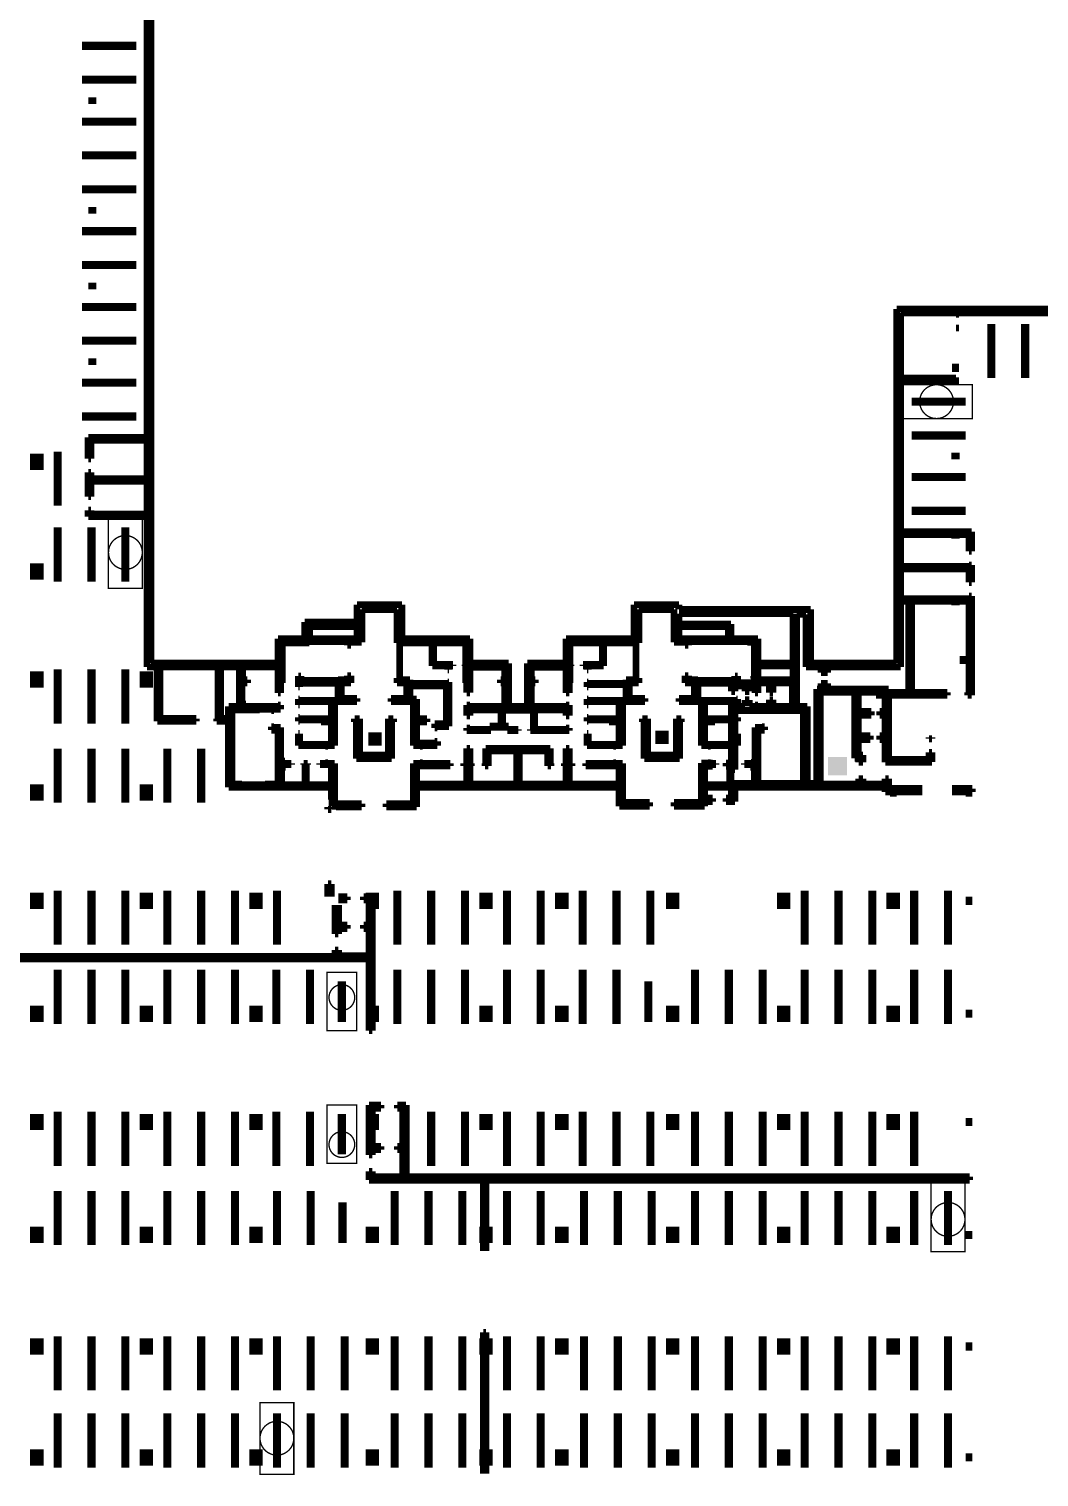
# Model space of a CAD drawing. Header units: millimetres. Extents: x 0 to 1249171, y -42321 to 335084.
# Drawn here: x 800542 to 875192, y 116800 to 223850 of the extents above; entities that cross this region are included whole.
import ezdxf

# ---------------------------------------------------------------- set-up
doc = ezdxf.new("R2010")
doc.units = ezdxf.units.MM
doc.header["$LTSCALE"] = 1000
doc.linetypes.add('A6-DK-B1F$0$HIDDEN2', pattern=[4.7625, 3.175, -1.5875])
for name, color, linetype in [('A6-DK-B1F$0$A-PRKG', 175, 'A6-DK-B1F$0$HIDDEN2'), ('P_core', 1, 'Continuous'), ('P_lot', 5, 'Continuous'), ('留孔', 1, 'Continuous')]:
    doc.layers.add(name, color=color, linetype=linetype)
doc.layers.add('P_core_detached', color=3, linetype='Continuous', lineweight=50)
doc.layers.add('P_wall', color=7, linetype='Continuous', lineweight=50)
doc.layers.get('0').off()
doc.layers.get('A6-DK-B1F$0$A-PRKG').off()

# ---------------------------------------------------------------- blocks, each defined once
blk = doc.blocks.new('A6-DK-B1F$0$标准车位')
blk.add_lwpolyline([(350, 4600), (1250, 0), (2150, 4600)])
blk.add_lwpolyline([(350, 4600), (2150, 4600), (2150, 0), (350, 0)], close=True)
at = {"layer": 'P_lot', "const_width": 600}
blk.add_lwpolyline([(1250, 300), (1250, 4300)], dxfattribs=at)
blk = doc.blocks.new('A6-DK-B1F$0$$0$A$C46FA2BC5')
at = {"layer": 'P_lot', "const_width": 600}
blk.add_lwpolyline([(-1100, -650), (-1100, -3650)], dxfattribs=at)

msp = doc.modelspace()

# ---------------------------------------------------------------- linework, layer by layer
at = {"layer": 'P_core'}
for points in [[(825620, 171863), (826620, 171863), (825620, 170863), (826620, 170863)], [(847822, 171985), (846822, 171985), (847822, 170985), (846822, 170985)]]:
    msp.add_solid(points, dxfattribs=at)
at = {"layer": 'P_core_detached'}
msp.add_solid([(860997, 168676), (859597, 168676), (860997, 170026), (859597, 170026)], dxfattribs=at)
at = {"layer": 'P_wall', "const_width": 500}
for points in [[(809267, 226800), (809267, 176675)], [(809567, 176975), (809567, 226800)], [(805517, 218550), (804917, 218550)], [(805517, 210450), (804917, 210450)], [(805517, 204850), (804917, 204850)], [(864667, 203150), (877167, 203150)], [(864667, 176975), (864667, 203150)], [(864667, 203150), (877267, 203150)], [(864667, 176975), (864667, 203150)], [(864967, 202850), (864967, 176675)], [(877467, 202850), (864967, 202850)], [(864967, 202850), (877517, 202850)], [(864967, 176675), (864967, 202850)], [(869067, 202850), (869067, 202750)], [(869067, 202750), (869267, 202750)], [(869267, 202850), (869267, 202750)], [(869067, 201750), (869267, 201750)], [(805517, 199250), (804917, 199250)], [(869017, 198500), (869017, 199100)], [(869067, 198050), (864967, 198050)], [(869267, 197850), (864967, 197850)], [(804917, 193650), (804917, 192075)], [(804917, 193650), (809267, 193650)], [(805117, 193450), (805117, 192075)], [(805117, 193450), (809267, 193450)], [(801367, 192200), (800867, 192200), (800867, 191500), (801367, 191500), (801367, 192200)], [(804917, 192075), (805117, 192075)], [(809317, 191550), (809317, 192150)], [(868717, 192280), (869317, 192280)], [(804917, 191075), (804917, 189275)], [(804917, 191075), (805117, 191075)], [(805117, 191075), (805117, 190600)], [(805117, 190600), (809267, 190600)], [(805117, 190400), (805117, 189275)], [(805117, 190400), (809267, 190400)], [(804917, 189275), (805117, 189275)], [(804917, 188275), (804917, 187800)], [(804917, 188275), (805117, 188275)], [(805117, 188275), (805117, 188000)], [(804917, 187800), (809267, 187800)], [(805117, 188000), (809267, 188000)], [(870217, 186680), (864967, 186680)], [(870017, 186480), (864967, 186480)], [(868717, 186430), (869317, 186430)], [(870017, 186480), (870017, 185230)], [(870217, 186680), (870217, 185230)], [(870017, 185230), (870217, 185230)], [(801367, 184100), (800867, 184100), (800867, 183400), (801367, 183400), (801367, 184100)], [(809317, 183450), (809317, 184050)], [(870017, 184130), (864967, 184130)], [(870017, 183930), (864967, 183930)], [(870017, 184230), (870017, 184130)], [(870017, 184230), (870217, 184230)], [(870017, 183930), (870017, 182930)], [(870217, 184230), (870217, 182930)], [(870017, 182930), (870217, 182930)], [(870017, 181930), (870017, 181730)], [(870017, 181930), (870217, 181930)], [(870217, 181930), (870217, 174600)], [(828102, 181285), (824792, 181285)], [(824792, 181285), (824792, 180015)], [(825142, 179665), (825142, 180935)], [(825142, 180935), (827752, 180935)], [(827752, 180935), (827752, 178465)], [(828102, 178765), (828102, 181285)], [(848572, 181285), (845262, 181285)], [(845262, 181285), (845262, 178765)], [(845612, 178465), (845612, 180935)], [(845612, 180935), (848222, 180935)], [(848222, 180935), (848222, 180635)], [(848572, 180935), (848572, 181285)], [(848572, 180935), (858322, 180935)], [(858322, 180935), (858322, 176975)], [(870017, 181730), (864967, 181730)], [(870017, 181530), (864967, 181530)], [(865567, 181530), (865567, 174800)], [(865767, 181530), (865767, 174800)], [(868717, 181480), (869317, 181480)], [(870017, 181530), (870017, 174800)], [(824792, 180015), (820922, 180015)], [(820922, 180015), (820922, 178765)], [(821072, 179865), (821072, 178765)], [(824892, 179865), (821072, 179865)], [(821272, 179665), (821272, 178565)], [(824892, 179665), (821272, 179665)], [(821272, 179665), (824792, 179665)], [(821272, 178465), (821272, 179665)], [(824792, 179665), (824792, 178765)], [(825142, 178515), (825142, 180465)], [(848222, 178515), (848222, 180635)], [(848522, 179865), (852422, 179865)], [(848522, 179665), (852222, 179665)], [(848572, 180635), (848572, 178765)], [(848572, 180635), (857022, 180635)], [(852222, 179665), (852222, 178565)], [(852422, 179865), (852422, 178765)], [(857022, 180635), (857022, 176675)], [(857272, 180585), (857972, 180585)], [(857272, 175315), (857272, 180585)], [(857972, 180585), (857972, 176675)], [(818952, 178765), (818952, 176965)], [(821072, 178765), (818952, 178765)], [(818952, 178765), (818952, 176975)], [(819732, 178765), (818952, 178765)], [(820922, 178765), (818952, 178765)], [(818952, 178765), (818952, 176975)], [(819202, 178565), (819202, 176765)], [(821272, 178565), (819202, 178565)], [(821272, 178765), (824132, 178765)], [(821272, 178565), (824132, 178565)], [(824082, 178765), (824082, 178285)], [(824792, 178765), (824082, 178765)], [(827932, 178565), (827932, 175745)], [(833132, 178765), (827952, 178765)], [(832882, 178565), (827952, 178565)], [(833132, 178765), (828102, 178765)], [(830342, 176765), (830342, 178565)], [(830442, 176865), (830442, 178565)], [(833132, 178765), (832282, 178765)], [(832882, 176765), (832882, 178565)], [(833132, 176965), (833132, 178765)], [(833132, 176965), (833132, 178765)], [(833132, 176965), (833132, 178765)], [(840232, 178765), (840232, 176965)], [(845412, 178765), (840232, 178765)], [(840232, 178765), (841082, 178765)], [(840232, 176965), (840232, 178765)], [(845262, 178765), (840232, 178765)], [(840232, 178765), (840232, 176965)], [(840482, 178565), (840482, 176765)], [(845412, 178565), (840482, 178565)], [(842922, 176865), (842922, 178565)], [(843022, 176765), (843022, 178565)], [(845412, 178565), (845412, 175745)], [(845412, 178565), (845412, 175745)], [(848572, 178765), (849282, 178765)], [(852222, 178765), (849232, 178765)], [(852222, 178765), (849232, 178765)], [(852222, 178565), (849232, 178565)], [(852222, 178565), (849232, 178565)], [(849282, 178765), (849282, 178285)], [(852222, 178565), (854162, 178565)], [(852422, 178765), (854412, 178765)], [(853632, 178765), (854412, 178765)], [(853632, 178515), (853632, 178765)], [(854162, 178565), (854162, 176765)], [(854412, 178765), (854412, 176965)], [(854412, 178765), (854412, 175495)], [(819252, 178465), (819732, 178465)], [(819252, 175495), (819252, 178465)], [(819252, 176675), (819252, 178465)], [(819252, 178465), (821272, 178465)], [(824082, 178285), (824332, 178285)], [(824332, 178515), (825142, 178515)], [(824332, 178285), (824332, 178515)], [(827752, 178465), (832832, 178465)], [(832282, 178465), (832832, 178465)], [(832832, 178465), (832832, 175495)], [(832832, 178465), (832832, 176665)], [(840532, 178465), (840532, 175495)], [(841082, 178465), (840532, 178465)], [(840532, 176665), (840532, 178465)], [(840532, 178465), (845612, 178465)], [(849032, 178515), (848222, 178515)], [(849032, 178285), (849032, 178515)], [(849282, 178285), (849032, 178285)], [(854162, 178515), (853632, 178515)], [(854162, 175495), (854162, 178515)], [(869567, 176900), (869567, 177500)], [(809267, 176675), (816092, 176675)], [(816092, 176975), (809567, 176975)], [(810017, 176675), (810017, 172675)], [(810217, 176675), (810217, 172875)], [(814517, 176675), (814517, 172875)], [(814717, 176675), (814717, 172875)], [(818952, 176975), (815292, 176975)], [(815292, 176975), (815292, 176675)], [(815292, 176675), (816092, 176675)], [(816092, 176675), (816092, 176975)], [(816092, 176965), (816092, 173765)], [(818952, 176965), (816092, 176965)], [(818952, 176965), (816092, 176965)], [(816092, 175315), (816092, 176675)], [(816292, 176765), (816292, 173565)], [(819202, 176765), (816292, 176765)], [(816342, 176675), (816342, 175745)], [(816342, 176675), (818952, 176675)], [(818952, 176675), (818952, 175495)], [(831872, 176765), (830342, 176765)], [(830442, 176865), (831872, 176865)], [(831482, 176475), (831482, 176765)], [(831582, 176475), (831482, 176475)], [(831582, 176475), (831582, 176765)], [(831872, 176865), (831872, 176765)], [(832772, 176865), (832882, 176865)], [(832772, 176865), (832772, 176765)], [(832882, 176765), (832772, 176765)], [(832882, 174775), (832882, 176765)], [(835792, 176765), (832882, 176765)], [(835992, 176965), (833132, 176965)], [(835992, 176965), (833132, 176965)], [(833132, 174775), (833132, 176765)], [(833132, 175495), (833132, 176665)], [(833132, 176665), (835692, 176665)], [(835992, 176965), (835692, 176965)], [(835692, 176665), (835692, 175745)], [(835692, 176665), (835692, 175745)], [(835792, 173575), (835792, 176765)], [(835992, 173775), (835992, 176965)], [(835992, 175315), (835992, 176965)], [(835992, 173775), (835992, 176965)], [(837372, 176965), (837372, 173775)], [(840232, 176965), (837372, 176965)], [(837372, 176965), (837672, 176965)], [(837372, 175315), (837372, 176965)], [(840232, 176965), (837372, 176965)], [(837372, 176965), (837372, 173775)], [(837572, 176765), (837572, 173575)], [(840482, 176765), (837572, 176765)], [(837672, 176665), (837672, 175745)], [(837672, 175745), (837672, 176665)], [(837672, 176665), (840232, 176665)], [(840232, 174765), (840232, 176765)], [(840232, 175495), (840232, 176665)], [(840592, 176865), (840482, 176865)], [(840482, 176765), (840592, 176765)], [(840482, 174765), (840482, 176765)], [(840592, 176865), (840592, 176765)], [(842922, 176865), (841492, 176865)], [(841492, 176865), (841492, 176765)], [(841492, 176765), (843022, 176765)], [(841782, 176475), (841782, 176765)], [(841782, 176475), (841882, 176475)], [(841882, 176475), (841882, 176765)], [(854162, 176765), (857072, 176765)], [(854212, 176765), (854212, 176025)], [(854412, 176965), (857272, 176965)], [(854412, 176765), (854412, 174765)], [(857022, 176975), (857272, 176975)], [(857022, 175745), (857022, 176975)], [(857022, 176965), (857022, 175745)], [(857072, 176765), (857072, 173565)], [(857272, 176975), (857272, 176258)], [(857272, 175620), (857272, 176675)], [(857972, 176975), (864667, 176975)], [(857972, 176675), (857972, 176975)], [(857972, 176975), (857972, 176675)], [(859322, 176975), (857972, 176975)], [(857972, 176675), (858972, 176675)], [(864967, 176675), (857972, 176675)], [(857972, 176675), (859072, 176675)], [(858972, 176975), (858322, 176975)], [(858972, 176675), (858972, 176975)], [(859072, 176675), (859072, 176275)], [(859322, 176975), (864667, 176975)], [(859572, 176675), (864967, 176675)], [(859572, 176275), (859572, 176675)], [(801367, 176100), (800867, 176100), (800867, 175400), (801367, 175400), (801367, 176100)], [(809467, 176100), (808967, 176100), (808967, 175400), (809467, 175400), (809467, 176100)], [(816342, 175315), (816092, 175315)], [(816342, 175745), (816692, 175745)], [(816342, 175495), (816342, 175315)], [(816692, 175495), (816342, 175495)], [(816692, 175745), (816692, 175495)], [(818952, 175495), (818952, 174765)], [(818952, 175495), (819252, 175495)], [(819152, 175495), (819152, 174765)], [(819202, 176025), (819252, 176025)], [(819252, 175825), (819202, 175825)], [(819252, 176025), (819252, 175825)], [(820652, 176025), (820452, 176025)], [(820452, 176025), (820452, 175825)], [(820452, 175485), (820452, 175825)], [(823382, 175485), (820452, 175485)], [(820452, 175215), (820452, 175485)], [(820552, 175215), (820552, 175485)], [(820652, 175685), (820652, 176025)], [(823382, 175685), (820652, 175685)], [(824082, 175745), (823382, 175745)], [(823382, 175745), (823382, 174115)], [(823382, 175685), (823382, 174215)], [(824132, 175685), (823382, 175685)], [(823632, 175495), (824332, 175495)], [(823632, 174365), (823632, 175495)], [(824082, 176045), (824082, 175745)], [(824332, 176045), (824082, 176045)], [(824332, 175495), (824332, 176045)], [(827752, 175875), (827752, 175495)], [(828002, 175875), (827752, 175875)], [(827752, 175495), (828452, 175495)], [(827952, 175745), (828702, 175745)], [(828002, 175745), (828002, 175875)], [(828702, 175745), (828002, 175745)], [(828452, 175495), (828452, 174365)], [(828702, 175475), (828702, 175745)], [(828702, 174115), (828702, 175745)], [(828702, 175475), (831482, 175475)], [(831482, 175475), (831482, 175575)], [(831582, 175575), (831482, 175575)], [(831582, 175475), (831582, 175575)], [(831582, 172285), (831582, 175475)], [(832832, 175495), (833132, 175495)], [(835392, 175745), (835392, 175495)], [(835692, 175745), (835392, 175745)], [(835392, 175495), (835692, 175495)], [(835692, 175495), (835692, 175315)], [(835692, 175495), (835692, 173475)], [(837672, 175745), (837972, 175745)], [(837672, 175495), (837672, 175315)], [(837972, 175495), (837672, 175495)], [(837672, 173475), (837672, 175495)], [(837972, 175745), (837972, 175495)], [(840532, 175495), (840232, 175495)], [(841782, 175475), (841782, 175575)], [(841782, 175575), (841882, 175575)], [(841782, 175475), (841782, 175215)], [(841882, 175475), (841882, 175575)], [(844662, 175475), (841882, 175475)], [(841882, 175375), (841882, 175215)], [(844662, 175375), (841882, 175375)], [(844662, 175475), (844662, 175745)], [(845412, 175745), (844662, 175745)], [(844662, 175745), (845362, 175745)], [(844662, 174115), (844662, 175745)], [(844912, 175495), (844912, 174365)], [(845612, 175495), (844912, 175495)], [(845362, 175875), (845612, 175875)], [(845362, 175745), (845362, 175875)], [(845612, 175875), (845612, 175495)], [(849032, 176045), (849282, 176045)], [(849032, 175495), (849032, 176045)], [(849732, 175495), (849032, 175495)], [(849282, 176045), (849282, 175745)], [(849282, 175745), (849982, 175745)], [(849732, 174365), (849732, 175495)], [(849982, 175745), (849982, 174115)], [(849982, 175685), (852712, 175685)], [(849982, 175485), (852912, 175485)], [(853597, 175525), (852462, 175525)], [(852462, 175525), (852462, 174875)], [(852712, 176025), (852912, 176025)], [(852712, 175685), (852712, 176025)], [(852812, 175215), (852812, 175485)], [(852812, 175215), (852812, 175485)], [(852912, 176025), (852912, 175825)], [(852912, 175485), (852912, 175825)], [(852912, 175215), (852912, 175485)], [(852912, 175215), (852912, 175485)], [(854108, 175525), (853597, 175525)], [(854108, 175525), (854108, 175745)], [(855397, 175745), (854108, 175745)], [(854112, 176025), (854212, 176025)], [(854112, 176025), (854112, 175825)], [(854112, 175825), (854212, 175825)], [(854412, 175495), (854162, 175495)], [(854212, 175825), (854212, 174765)], [(854408, 175275), (854408, 175495)], [(855272, 175495), (854408, 175495)], [(855272, 175495), (855272, 174790)], [(857022, 175745), (855397, 175745)], [(856972, 175495), (855522, 175495)], [(855522, 174790), (855522, 175495)], [(856722, 175745), (856722, 175495)], [(857022, 175745), (856722, 175745)], [(856722, 175495), (857022, 175495)], [(856972, 173765), (856972, 175495)], [(857022, 175495), (857022, 175315)], [(857022, 175315), (857272, 175315)], [(857272, 173765), (857272, 175620)], [(859072, 176275), (859572, 176275)], [(859072, 175475), (859072, 175060)], [(859572, 175475), (859072, 175475)], [(859572, 175060), (859572, 175475)], [(819152, 174765), (818952, 174765)], [(820552, 175215), (820452, 175215)], [(820452, 173865), (820452, 174315)], [(820552, 174315), (820452, 174315)], [(820552, 174215), (820552, 174315)], [(824782, 174365), (823632, 174365)], [(824782, 174185), (824782, 174365)], [(827302, 174365), (827302, 174185)], [(828452, 174365), (827302, 174365)], [(831382, 175275), (828702, 175275)], [(828702, 174315), (828702, 175275)], [(829202, 174315), (828702, 174315)], [(829202, 172865), (829202, 174315)], [(831382, 172485), (831382, 175275)], [(833132, 174775), (832882, 174775)], [(840232, 174765), (840482, 174765)], [(841882, 175215), (841782, 175215)], [(841782, 174315), (841782, 173865)], [(841882, 174315), (841782, 174315)], [(841882, 174315), (841882, 174215)], [(844912, 174365), (846062, 174365)], [(846062, 174365), (846062, 174185)], [(848582, 174365), (849732, 174365)], [(848582, 174185), (848582, 174365)], [(852462, 174875), (852712, 174875)], [(853472, 175275), (852712, 175275)], [(852712, 174875), (852712, 175275)], [(852812, 175215), (852912, 175215)], [(852812, 174215), (852812, 174315)], [(852812, 174215), (852812, 174315)], [(852812, 174315), (852912, 174315)], [(852912, 173865), (852912, 174315)], [(853472, 175275), (853472, 174875)], [(853472, 174875), (853772, 174875)], [(853472, 174255), (853472, 173765)], [(853772, 174255), (853472, 174255)], [(854408, 175275), (853772, 175275)], [(853772, 174875), (853772, 175275)], [(853772, 173765), (853772, 174255)], [(854212, 174765), (854412, 174765)], [(855272, 174790), (855522, 174790)], [(855272, 174260), (855272, 173765)], [(855522, 174260), (855272, 174260)], [(855522, 173765), (855522, 174260)], [(859072, 175060), (858772, 175060)], [(858772, 175060), (858772, 168085)], [(859322, 174810), (859022, 174810)], [(859022, 174810), (859022, 168035)], [(861572, 174810), (859322, 174810)], [(861697, 175060), (859572, 175060)], [(861572, 174810), (861572, 173285)], [(864072, 175060), (861697, 175060)], [(863822, 174810), (861822, 174810)], [(861822, 174810), (861822, 173410)], [(868417, 174800), (863141, 174800)], [(868417, 174600), (863141, 174600)], [(863822, 174810), (863822, 173410)], [(864072, 175060), (864072, 173285)], [(868417, 174600), (868417, 174800)], [(870017, 174800), (869917, 174800)], [(869917, 174600), (869917, 174800)], [(870217, 174600), (869917, 174600)], [(815292, 173765), (815292, 167785)], [(816092, 173765), (815292, 173765)], [(816092, 173765), (815292, 173765)], [(815292, 173765), (815292, 171865)], [(815542, 173565), (815542, 167985)], [(816292, 173565), (815542, 173565)], [(815542, 171865), (815542, 173515)], [(815542, 173515), (817592, 173515)], [(816342, 174185), (816092, 174185)], [(816092, 174185), (816092, 173765)], [(816292, 173765), (818952, 173765)], [(816292, 173565), (818452, 173565)], [(816342, 173765), (816342, 174185)], [(817592, 173765), (816342, 173765)], [(817592, 173765), (817592, 173515)], [(818452, 173565), (818452, 173465)], [(818652, 173465), (818452, 173465)], [(818652, 173565), (818652, 173465)], [(819152, 173565), (818652, 173565)], [(818952, 173865), (819152, 173865)], [(818952, 173765), (818952, 173865)], [(819152, 173865), (819152, 173565)], [(819152, 173865), (819152, 173565)], [(820552, 173865), (820452, 173865)], [(823382, 174215), (820552, 174215)], [(820552, 173865), (820552, 174115)], [(822882, 174115), (820552, 174115)], [(822882, 172865), (822882, 174115)], [(823382, 174115), (823132, 174115)], [(823132, 172865), (823132, 174115)], [(823382, 174115), (824782, 174115)], [(824782, 174115), (824782, 174185)], [(827302, 174185), (827302, 174115)], [(827302, 174115), (828702, 174115)], [(828952, 174115), (828702, 174115)], [(828952, 172865), (828952, 174115)], [(832882, 173075), (832882, 173875)], [(833132, 173875), (832882, 173875)], [(832882, 173765), (832882, 173285)], [(834452, 173765), (832882, 173765)], [(832882, 173285), (833132, 173285)], [(833132, 173075), (833132, 173875)], [(833132, 173765), (835792, 173765)], [(833132, 173515), (835442, 173515)], [(833132, 173515), (834552, 173515)], [(833132, 173285), (833132, 173515)], [(834552, 173765), (834452, 173765)], [(834552, 173515), (834552, 173765)], [(835442, 173515), (835442, 172325)], [(835542, 173575), (837822, 173575)], [(835542, 173575), (835542, 172325)], [(835692, 173475), (837672, 173475)], [(837572, 173575), (835792, 173575)], [(837372, 173775), (835992, 173775)], [(837372, 173775), (835992, 173775)], [(840232, 173765), (837572, 173765)], [(837822, 173575), (837822, 172075)], [(840222, 173515), (837922, 173515)], [(837922, 173515), (837922, 172075)], [(838812, 173765), (838912, 173765)], [(838812, 173515), (838812, 173765)], [(840232, 173515), (838812, 173515)], [(838912, 173765), (840482, 173765)], [(840232, 173075), (840232, 173865)], [(840232, 173865), (840482, 173865)], [(840232, 173285), (840232, 173515)], [(840482, 173285), (840232, 173285)], [(840482, 173075), (840482, 173865)], [(840482, 173765), (840482, 173285)], [(841882, 173865), (841782, 173865)], [(844662, 174215), (841882, 174215)], [(841882, 174115), (841882, 173865)], [(844162, 174115), (841882, 174115)], [(841882, 173965), (841882, 173865)], [(844162, 172865), (844162, 174115)], [(844662, 174115), (844412, 174115)], [(844412, 172865), (844412, 174115)], [(846062, 174115), (844662, 174115)], [(846062, 174185), (846062, 174115)], [(848582, 174115), (848582, 174185)], [(849982, 174115), (848582, 174115)], [(849982, 174215), (852812, 174215)], [(849982, 174115), (850232, 174115)], [(850232, 172865), (850232, 174115)], [(850482, 174115), (852812, 174115)], [(850482, 172865), (850482, 174115)], [(852462, 174075), (852462, 173650)], [(852712, 174075), (852462, 174075)], [(852462, 169585), (852462, 173650)], [(852712, 173765), (852712, 174075)], [(853472, 173765), (852712, 173765)], [(852712, 169460), (852712, 173465)], [(853597, 173465), (852712, 173465)], [(852812, 173865), (852812, 174115)], [(852812, 173865), (852912, 173865)], [(855397, 173465), (853597, 173465)], [(855272, 173765), (853772, 173765)], [(854212, 173865), (854212, 173765)], [(854212, 173865), (854412, 173865)], [(854212, 173565), (854212, 173765)], [(857072, 173565), (854212, 173565)], [(854412, 173865), (854412, 173765)], [(854412, 173765), (857072, 173765)], [(854712, 173565), (854712, 173465)], [(854712, 173465), (854912, 173465)], [(854912, 173565), (854912, 173465)], [(857147, 173465), (855397, 173465)], [(856972, 173765), (855522, 173765)], [(855772, 173765), (855772, 173515)], [(855772, 173765), (857022, 173765)], [(857822, 173515), (855772, 173515)], [(857022, 173765), (857022, 174185)], [(857022, 174185), (857272, 174185)], [(857072, 173565), (857822, 173565)], [(857772, 173465), (857147, 173465)], [(857272, 174185), (857272, 173765)], [(857272, 173765), (858072, 173765)], [(858072, 173765), (857272, 173765)], [(857772, 168085), (857772, 173465)], [(857822, 173565), (857822, 171864)], [(857822, 171865), (857822, 173515)], [(858072, 173765), (858072, 171865)], [(858072, 168085), (858072, 173765)], [(861572, 173285), (861572, 171485)], [(862802, 173410), (861822, 173410)], [(862802, 173110), (862802, 173410)], [(863422, 173410), (863422, 173110)], [(863822, 173410), (863422, 173410)], [(864072, 173285), (864072, 171485)], [(810017, 172675), (812917, 172675)], [(810217, 172875), (812917, 172875)], [(812917, 172675), (812917, 172875)], [(814417, 172875), (815291, 172875)], [(814417, 172675), (814417, 172875)], [(814417, 172675), (815291, 172675)], [(818452, 172265), (818452, 172015)], [(818652, 172265), (818452, 172265)], [(818652, 172265), (818652, 172215)], [(818652, 172215), (819152, 172215)], [(819152, 172215), (819152, 169985)], [(820452, 172665), (820452, 172965)], [(820552, 172965), (820452, 172965)], [(820552, 172665), (820452, 172665)], [(820552, 172865), (820552, 172965)], [(822882, 172865), (820552, 172865)], [(822882, 172765), (820552, 172765)], [(820552, 172765), (820552, 172665)], [(822132, 172865), (823132, 172865)], [(822132, 172615), (822132, 172865)], [(822132, 172615), (822882, 172615)], [(822882, 170865), (822882, 172615)], [(823132, 172865), (823132, 170865)], [(824602, 172865), (824602, 172615)], [(824602, 172865), (824982, 172865)], [(824602, 172865), (824602, 172615)], [(824982, 172865), (824602, 172865)], [(824602, 172615), (824732, 172615)], [(824602, 172615), (824732, 172615)], [(824732, 172615), (824732, 169915)], [(824982, 170165), (824982, 172865)], [(824982, 172685), (824982, 170165)], [(827482, 172865), (827102, 172865)], [(827102, 172865), (827102, 170165)], [(827482, 172865), (827102, 172865)], [(827102, 170165), (827102, 172685)], [(827482, 172615), (827352, 172615)], [(827352, 172615), (827482, 172615)], [(827352, 169915), (827352, 172615)], [(827482, 172865), (827482, 172615)], [(827482, 172615), (827482, 172865)], [(828952, 172865), (829952, 172865)], [(828952, 170865), (828952, 172865)], [(829202, 172615), (829202, 170865)], [(829952, 172615), (829202, 172615)], [(829952, 172865), (829952, 172615)], [(830532, 172485), (831382, 172485)], [(830532, 172185), (830532, 172485)], [(830532, 172185), (830732, 172185)], [(830732, 172285), (831582, 172285)], [(830732, 172185), (830732, 172285)], [(833132, 173075), (832882, 173075)], [(832882, 171975), (832882, 172175)], [(833132, 172175), (832882, 172175)], [(833132, 172075), (833132, 172175)], [(834592, 172325), (835442, 172325)], [(834592, 172075), (834592, 172325)], [(834692, 172225), (835892, 172225)], [(834692, 171975), (834692, 172225)], [(835542, 172325), (835992, 172325)], [(835892, 172225), (835892, 171975)], [(835992, 172325), (835992, 172075)], [(840232, 173075), (840482, 173075)], [(840232, 172075), (840232, 172175)], [(840232, 172175), (840482, 172175)], [(840482, 172175), (840482, 171975)], [(841882, 172965), (841782, 172965)], [(841782, 172665), (841782, 172965)], [(841882, 172665), (841782, 172665)], [(841882, 172965), (841882, 172865)], [(841882, 172865), (844162, 172865)], [(841882, 172665), (841882, 172765)], [(841882, 172765), (844162, 172765)], [(842822, 172865), (844162, 172865)], [(842822, 172765), (844162, 172765)], [(844162, 172865), (843412, 172865)], [(843412, 172865), (843412, 172615)], [(843412, 172615), (844162, 172615)], [(844162, 172865), (844162, 170865)], [(844412, 172865), (844162, 172865)], [(844412, 170865), (844412, 172865)], [(845882, 172865), (845882, 172615)], [(845882, 172865), (846262, 172865)], [(845882, 172865), (846262, 172865)], [(845882, 172615), (845882, 172865)], [(845882, 172615), (846012, 172615)], [(846012, 172615), (845882, 172615)], [(846012, 169915), (846012, 172615)], [(846262, 172865), (846262, 170165)], [(846262, 172685), (846262, 170165)], [(848762, 172865), (848382, 172865)], [(848382, 170165), (848382, 172865)], [(848382, 172865), (848762, 172865)], [(848382, 170165), (848382, 172685)], [(848762, 172615), (848632, 172615)], [(848632, 172615), (848632, 169915)], [(848762, 172615), (848632, 172615)], [(848762, 172865), (848762, 172615)], [(848762, 172865), (848762, 172615)], [(850232, 172865), (850232, 170865)], [(851232, 172865), (850232, 172865)], [(850482, 172865), (852812, 172865)], [(850482, 172765), (852812, 172765)], [(850482, 172765), (852812, 172765)], [(850482, 170865), (850482, 172615)], [(851232, 172615), (850482, 172615)], [(851232, 172615), (851232, 172865)], [(852812, 172865), (852812, 172965)], [(852812, 172965), (852912, 172965)], [(852812, 172765), (852812, 172665)], [(852812, 172765), (852812, 172665)], [(852812, 172665), (852912, 172665)], [(852812, 172665), (852912, 172665)], [(852912, 172665), (852912, 172965)], [(852912, 172665), (852912, 172765)], [(854212, 172215), (854212, 169365)], [(854712, 172215), (854212, 172215)], [(854712, 172265), (854712, 172215)], [(854712, 172265), (854912, 172265)], [(854912, 172265), (854912, 172015)], [(861822, 173110), (861822, 171610)], [(861822, 173110), (862802, 173110)], [(863422, 173110), (863822, 173110)], [(863822, 173110), (863822, 171610)], [(815292, 171865), (815542, 171865)], [(818452, 172015), (818952, 172015)], [(818952, 172015), (818952, 167985)], [(820452, 170865), (820452, 171765)], [(820552, 171765), (820452, 171765)], [(820552, 170965), (820552, 171765)], [(820552, 171665), (820552, 171765)], [(830532, 171065), (829202, 171065)], [(830532, 171185), (830532, 171065)], [(830732, 171185), (830532, 171185)], [(830732, 170865), (830732, 171185)], [(832882, 171975), (834692, 171975)], [(833132, 172075), (834592, 172075)], [(835892, 171975), (836702, 171975)], [(835992, 172075), (836702, 172075)], [(836702, 172075), (836662, 172075)], [(836702, 171975), (836662, 171975)], [(836702, 171975), (836702, 172075)], [(836702, 171975), (836702, 172075)], [(837822, 172075), (837602, 172075)], [(837602, 171975), (837602, 172075)], [(840482, 171975), (837602, 171975)], [(840232, 172075), (837922, 172075)], [(841882, 171765), (841782, 171765)], [(841782, 170865), (841782, 171765)], [(841882, 171665), (841882, 171765)], [(841882, 170965), (841882, 171765)], [(852812, 170965), (852812, 171765)], [(852812, 171765), (852912, 171765)], [(852812, 171765), (852912, 171765)], [(852912, 170865), (852912, 171765)], [(854412, 172015), (854412, 167985)], [(854912, 172015), (854412, 172015)], [(858072, 171865), (857822, 171865)], [(861572, 171485), (861572, 169935)], [(862722, 171610), (861822, 171610)], [(861822, 171310), (861822, 170185)], [(861822, 171310), (862722, 171310)], [(862722, 171310), (862722, 171610)], [(863422, 171610), (863422, 171310)], [(863822, 171610), (863422, 171610)], [(863422, 171310), (863822, 171310)], [(863822, 171310), (863822, 169635)], [(864072, 169635), (864072, 171485)], [(867072, 171475), (867072, 171375)], [(867072, 171375), (867272, 171375)], [(867272, 171475), (867272, 171375)], [(819152, 169985), (819202, 169985)], [(819202, 169985), (819202, 169365)], [(822442, 170865), (820452, 170865)], [(822882, 170965), (820552, 170965)], [(822442, 170815), (822442, 170865)], [(822642, 170815), (822442, 170815)], [(822882, 170865), (822642, 170865)], [(822642, 170815), (822642, 170865)], [(823132, 170865), (822882, 170865)], [(824982, 170165), (827102, 170165)], [(827102, 170165), (824982, 170165)], [(829202, 170865), (828952, 170865)], [(829202, 170865), (829442, 170865)], [(829442, 170815), (829442, 170865)], [(829442, 170815), (829642, 170815)], [(829642, 170865), (830732, 170865)], [(829642, 170815), (829642, 170865)], [(832882, 170675), (832882, 167785)], [(833132, 170675), (832882, 170675)], [(833132, 168285), (833132, 170675)], [(834292, 170675), (834292, 169565)], [(836712, 170675), (834292, 170675)], [(834292, 170675), (839072, 170675)], [(834492, 170475), (836582, 170475)], [(834492, 169365), (834492, 170475)], [(836582, 170475), (836582, 167985)], [(836782, 170475), (836782, 167985)], [(838872, 170475), (836782, 170475)], [(838872, 169365), (838872, 170475)], [(839072, 170675), (839072, 169565)], [(840232, 170675), (840482, 170675)], [(840232, 168285), (840232, 170675)], [(840232, 170275), (840482, 170275)], [(840232, 167985), (840232, 170275)], [(840482, 170675), (840482, 167785)], [(840482, 170275), (840482, 167985)], [(843722, 170865), (841782, 170865)], [(844162, 170965), (841882, 170965)], [(843722, 170815), (843722, 170865)], [(843922, 170815), (843722, 170815)], [(844162, 170865), (843922, 170865)], [(843922, 170815), (843922, 170865)], [(844162, 170865), (844412, 170865)], [(846262, 170165), (848382, 170165)], [(846262, 170165), (848382, 170165)], [(850232, 170865), (850482, 170865)], [(850482, 170965), (852812, 170965)], [(850482, 170865), (850722, 170865)], [(850722, 170815), (850722, 170865)], [(850722, 170815), (850922, 170815)], [(850922, 170865), (852912, 170865)], [(850922, 170815), (850922, 170865)], [(861822, 170185), (862172, 170185)], [(862172, 169635), (862172, 170185)], [(867072, 170375), (867072, 169850)], [(867072, 170375), (867272, 170375)], [(867272, 170375), (867272, 169650)], [(815292, 169785), (815292, 168285)], [(815542, 169785), (815292, 169785)], [(815542, 168285), (815542, 169785)], [(818952, 169875), (818952, 168035)], [(819202, 169875), (818952, 169875)], [(819202, 167785), (819202, 169875)], [(819202, 169365), (819402, 169365)], [(819202, 169265), (819202, 167985)], [(819502, 169265), (819202, 169265)], [(819402, 169565), (819942, 169565)], [(819402, 169365), (819402, 169565)], [(819502, 169465), (819502, 169265)], [(819942, 169465), (819502, 169465)], [(819942, 169565), (819942, 169465)], [(821142, 169565), (820842, 169565)], [(820842, 169565), (820842, 169465)], [(820842, 169465), (820942, 169465)], [(820942, 169465), (820942, 167985)], [(821042, 169565), (821142, 169565)], [(821142, 169465), (821042, 169465)], [(821042, 169465), (821042, 167985)], [(821042, 169465), (821142, 169465)], [(821142, 169565), (821142, 169465)], [(822442, 169565), (822042, 169565)], [(822042, 169565), (822042, 169465)], [(822882, 169465), (822042, 169465)], [(822442, 169565), (822442, 169615)], [(822642, 169615), (822442, 169615)], [(822642, 169565), (822642, 169615)], [(823132, 169565), (822642, 169565)], [(822882, 169565), (822882, 168035)], [(823132, 169565), (822882, 169565)], [(822882, 169465), (822882, 167985)], [(823132, 169565), (823132, 167985)], [(823132, 166885), (823132, 169565)], [(824732, 169915), (827352, 169915)], [(828952, 169565), (829442, 169565)], [(828952, 169565), (828952, 167985)], [(828952, 169565), (828952, 166785)], [(829202, 169565), (828952, 169565)], [(829202, 168035), (829202, 169565)], [(829202, 169365), (831682, 169365)], [(829202, 169365), (829202, 167985)], [(829442, 169615), (829642, 169615)], [(829442, 169565), (829442, 169615)], [(829442, 169615), (829642, 169615)], [(829642, 169565), (829642, 169615)], [(829642, 169565), (831682, 169565)], [(831682, 169565), (831682, 169365)], [(832682, 169565), (832882, 169565)], [(832682, 169565), (832682, 169365)], [(832682, 169365), (832882, 169365)], [(833242, 169565), (833132, 169565)], [(833132, 167985), (833132, 169365)], [(833132, 169365), (833242, 169365)], [(833242, 169565), (833242, 169365)], [(834242, 169565), (834242, 169365)], [(834292, 169565), (834242, 169565)], [(834242, 169365), (834492, 169365)], [(839122, 169365), (838872, 169365)], [(839072, 169565), (839122, 169565)], [(839122, 169565), (839122, 169365)], [(840122, 169565), (840122, 169365)], [(840122, 169565), (840232, 169565)], [(840232, 169365), (840122, 169365)], [(840232, 167985), (840232, 169365)], [(840682, 169565), (840482, 169565)], [(840682, 169365), (840482, 169365)], [(840682, 169565), (840682, 169365)], [(843722, 169565), (841682, 169565)], [(841682, 169565), (841682, 169365)], [(844162, 169365), (841682, 169365)], [(843922, 169615), (843722, 169615)], [(843722, 169565), (843722, 169615)], [(843922, 169615), (843722, 169615)], [(843922, 169565), (843922, 169615)], [(844412, 169565), (843922, 169565)], [(844162, 169565), (844412, 169565)], [(844162, 168035), (844162, 169565)], [(844162, 169365), (844162, 167985)], [(844412, 169565), (844412, 167985)], [(844412, 169565), (844412, 166785)], [(848632, 169915), (846012, 169915)], [(850232, 166860), (850232, 169585)], [(851062, 169585), (850232, 169585)], [(850232, 169565), (850722, 169565)], [(850232, 169565), (850232, 167985)], [(850232, 169565), (850482, 169565)], [(850232, 166885), (850232, 169565)], [(850482, 169565), (850482, 168035)], [(850482, 169465), (851322, 169465)], [(850482, 169465), (850482, 167985)], [(850482, 166985), (850482, 169335)], [(850482, 169335), (851062, 169335)], [(850722, 169565), (850722, 169615)], [(850722, 169615), (850922, 169615)], [(850922, 169565), (850922, 169615)], [(850922, 169565), (851322, 169565)], [(851062, 169335), (851062, 169585)], [(851322, 169565), (851322, 169465)], [(852062, 169585), (852062, 169335)], [(852462, 169585), (852062, 169585)], [(852062, 169335), (852462, 169335)], [(852222, 169565), (852522, 169565)], [(852222, 169565), (852222, 169465)], [(852322, 169565), (852222, 169565)], [(852222, 169465), (852322, 169465)], [(852322, 169465), (852222, 169465)], [(852322, 169465), (852322, 167985)], [(852422, 169465), (852422, 167985)], [(852522, 169465), (852422, 169465)], [(852462, 169335), (852462, 169085)], [(852462, 169085), (852712, 169085)], [(852522, 169565), (852522, 169465)], [(852712, 169085), (852712, 169460)], [(853422, 169565), (853422, 169465)], [(853422, 169565), (853962, 169565)], [(853422, 169465), (853862, 169465)], [(853862, 169465), (853862, 169265)], [(853862, 169265), (854162, 169265)], [(853962, 169565), (853962, 169365)], [(853962, 169365), (854212, 169365)], [(854162, 169875), (854412, 169875)], [(854162, 167785), (854162, 169875)], [(854162, 169265), (854162, 167985)], [(854412, 169875), (854412, 168035)], [(857822, 169785), (857822, 167985)], [(857822, 169785), (858072, 169785)], [(857822, 168285), (857822, 169785)], [(858072, 169785), (858072, 167785)], [(861572, 169935), (861872, 169935)], [(861872, 169935), (861872, 169635)], [(861872, 169635), (862172, 169635)], [(863822, 169635), (864072, 169635)], [(864072, 169850), (867072, 169850)], [(864072, 169650), (867272, 169650)], [(815292, 168285), (815542, 168285)], [(815542, 167985), (823132, 167985)], [(816292, 168035), (815792, 168035)], [(816292, 167785), (816292, 168035)], [(818952, 168035), (817992, 168035)], [(817992, 168035), (817992, 167785)], [(822652, 168035), (822652, 167785)], [(822882, 168035), (822652, 168035)], [(823132, 167985), (823132, 166585)], [(828952, 168035), (844412, 168035)], [(828952, 166575), (828952, 168035)], [(828952, 167985), (844412, 167985)], [(828952, 166585), (828952, 167985)], [(829432, 168035), (829202, 168035)], [(829432, 167785), (829432, 168035)], [(834092, 168035), (833382, 168035)], [(834092, 167785), (834092, 168035)], [(839272, 168035), (839982, 168035)], [(839272, 167785), (839272, 168035)], [(843932, 168035), (844162, 168035)], [(843932, 167785), (843932, 168035)], [(844412, 166685), (844412, 168035)], [(844412, 167985), (844412, 166585)], [(850232, 167985), (850232, 166585)], [(857822, 167985), (850232, 167985)], [(850482, 168035), (850712, 168035)], [(850712, 168035), (850712, 167785)], [(852462, 168085), (852462, 167910)], [(852712, 168085), (852462, 168085)], [(852462, 166985), (852462, 167910)], [(857772, 168085), (852712, 168085)], [(854412, 168035), (855372, 168035)], [(855372, 168035), (855372, 167785)], [(857072, 167785), (857072, 168035)], [(857072, 168035), (857572, 168035)], [(858772, 168085), (858072, 168085)], [(861872, 168035), (859022, 168035)], [(861872, 168435), (861872, 168035)], [(862172, 168435), (861872, 168435)], [(862172, 168035), (862172, 168435)], [(863822, 168035), (862172, 168035)], [(863822, 168435), (863822, 168035)], [(864072, 168435), (863822, 168435)], [(864072, 167910), (864072, 168435)], [(864072, 167910), (864072, 167700)], [(801367, 167750), (800867, 167750), (800867, 167050), (801367, 167050), (801367, 167750)], [(809467, 167750), (808967, 167750), (808967, 167050), (809467, 167050), (809467, 167750)], [(815292, 167785), (822932, 167785)], [(815792, 167785), (816292, 167785)], [(817992, 167785), (819202, 167785)], [(822652, 167785), (822882, 167785)], [(822882, 167785), (822882, 166885)], [(822932, 167785), (822932, 166385)], [(829152, 167785), (844212, 167785)], [(829152, 166385), (829152, 167785)], [(829202, 167785), (829432, 167785)], [(829202, 167785), (829202, 166785)], [(829202, 167785), (844162, 167785)], [(829202, 166325), (829202, 167785)], [(832882, 167785), (834092, 167785)], [(840482, 167785), (839272, 167785)], [(844162, 167785), (843932, 167785)], [(844162, 167785), (844162, 166785)], [(844162, 166385), (844162, 167785)], [(844212, 167785), (844212, 166385)], [(850232, 166685), (850232, 166860)], [(850432, 167785), (858072, 167785)], [(850432, 166385), (850432, 167785)], [(850712, 167785), (850482, 167785)], [(850482, 167785), (850482, 166885)], [(851062, 166985), (850482, 166985)], [(851062, 166735), (851062, 166985)], [(852062, 166985), (852062, 166735)], [(852462, 166985), (852062, 166985)], [(852712, 166735), (852712, 167785)], [(857947, 167785), (852712, 167785)], [(855372, 167785), (854162, 167785)], [(857572, 167785), (857072, 167785)], [(858072, 167785), (857822, 167785)], [(858897, 167785), (857947, 167785)], [(861997, 167785), (858897, 167785)], [(863822, 167785), (861997, 167785)], [(863822, 167785), (863822, 167450)], [(866567, 167450), (863822, 167450)], [(866567, 167700), (864072, 167700)], [(864417, 167100), (864417, 167700)], [(870267, 167700), (868767, 167700)], [(868767, 167450), (870267, 167450)], [(870017, 167100), (870017, 167700)], [(870267, 167450), (870267, 167700)], [(822632, 166325), (822632, 166150)], [(822632, 166150), (822882, 166150)], [(822882, 166150), (822882, 166325)], [(822932, 166385), (825142, 166385)], [(823132, 166585), (825142, 166585)], [(825142, 166575), (823232, 166575)], [(823232, 166325), (825142, 166325)], [(825142, 166385), (825142, 166585)], [(825142, 166325), (825142, 166575)], [(826942, 166385), (826942, 166585)], [(826942, 166585), (828952, 166585)], [(826942, 166575), (826942, 166325)], [(828952, 166575), (826942, 166575)], [(826942, 166385), (829152, 166385)], [(826942, 166325), (829202, 166325)], [(844162, 166385), (846422, 166385)], [(844212, 166385), (846422, 166385)], [(846422, 166685), (844412, 166685)], [(844412, 166585), (846422, 166585)], [(846422, 166385), (846422, 166685)], [(846422, 166385), (846422, 166585)], [(848222, 166685), (848222, 166385)], [(850232, 166685), (848222, 166685)], [(848222, 166385), (848222, 166585)], [(850232, 166585), (848222, 166585)], [(848222, 166385), (850432, 166385)], [(848222, 166385), (850482, 166385)], [(850482, 166385), (850482, 166735)], [(850482, 166735), (851062, 166735)], [(852062, 166735), (852712, 166735)], [(822632, 160650), (822632, 159700)], [(822882, 160650), (822632, 160650)], [(822882, 159700), (822882, 160650)], [(801367, 159750), (800867, 159750), (800867, 159050), (801367, 159050), (801367, 159750)], [(809467, 159750), (808967, 159750), (808967, 159050), (809467, 159050), (809467, 159750)], [(817567, 159750), (817067, 159750), (817067, 159050), (817567, 159050), (817567, 159750)], [(824067, 159700), (823417, 159700)], [(823417, 159450), (824067, 159450)], [(824067, 159450), (824067, 159700)], [(825267, 159700), (825267, 159450)], [(825917, 159700), (825267, 159700)], [(825267, 159450), (825667, 159450)], [(826167, 159750), (825667, 159750), (825667, 159050), (826167, 159050), (826167, 159750)], [(825667, 159450), (825667, 149800)], [(825917, 149800), (825917, 159700)], [(834567, 159750), (834067, 159750), (834067, 159050), (834567, 159050), (834567, 159750)], [(840167, 159750), (839667, 159750), (839667, 159050), (840167, 159050), (840167, 159750)], [(848367, 159750), (847867, 159750), (847867, 159050), (848367, 159050), (848367, 159750)], [(856567, 159750), (856067, 159750), (856067, 159050), (856567, 159050), (856567, 159750)], [(864667, 159750), (864167, 159750), (864167, 159050), (864667, 159050), (864667, 159750)], [(870017, 159100), (870017, 159700)], [(823167, 159100), (823167, 157600)], [(823417, 159100), (823417, 157600)], [(823173, 157600), (823167, 157600)], [(823167, 157350), (823167, 156950)], [(823173, 157350), (823167, 157350)], [(823173, 157600), (823173, 157350)], [(824067, 157600), (823417, 157600)], [(823417, 157350), (824067, 157350)], [(823417, 156950), (823417, 157350)], [(824067, 157350), (824067, 157600)], [(825267, 157600), (825267, 157350)], [(825773, 157600), (825267, 157600)], [(825267, 157350), (825773, 157350)], [(825773, 157350), (825773, 157600)], [(823167, 156950), (823417, 156950)], [(823167, 155300), (792867, 155300)], [(823167, 155100), (792867, 155100)], [(823167, 155750), (823167, 155100)], [(823417, 155750), (823167, 155750)], [(823167, 155100), (825773, 155100)], [(823417, 155350), (823417, 155750)], [(823417, 155350), (825773, 155350)], [(825773, 155350), (825773, 155100)], [(801367, 151400), (800867, 151400), (800867, 150700), (801367, 150700), (801367, 151400)], [(809467, 151400), (808967, 151400), (808967, 150700), (809467, 150700), (809467, 151400)], [(817567, 151400), (817067, 151400), (817067, 150700), (817567, 150700), (817567, 151400)], [(826167, 151400), (825667, 151400), (825667, 150700), (826167, 150700), (826167, 151400)], [(834567, 151400), (834067, 151400), (834067, 150700), (834567, 150700), (834567, 151400)], [(840167, 151400), (839667, 151400), (839667, 150700), (840167, 150700), (840167, 151400)], [(848367, 151400), (847867, 151400), (847867, 150700), (848367, 150700), (848367, 151400)], [(856567, 151400), (856067, 151400), (856067, 150700), (856567, 150700), (856567, 151400)], [(864667, 151400), (864167, 151400), (864167, 150700), (864667, 150700), (864667, 151400)], [(870017, 150750), (870017, 151350)], [(825667, 149800), (825917, 149800)], [(825667, 144300), (825667, 144175)], [(825917, 144300), (825667, 144300)], [(826567, 144300), (825917, 144300)], [(826567, 144050), (826567, 144300)], [(827767, 144300), (827767, 144050)], [(828417, 144300), (827767, 144300)], [(828417, 141125), (828417, 144300)], [(801367, 143400), (800867, 143400), (800867, 142700), (801367, 142700), (801367, 143400)], [(809467, 143400), (808967, 143400), (808967, 142700), (809467, 142700), (809467, 143400)], [(817567, 143400), (817067, 143400), (817067, 142700), (817567, 142700), (817567, 143400)], [(825667, 144175), (825667, 141125)], [(826167, 143400), (825667, 143400), (825667, 142700), (826167, 142700), (826167, 143400)], [(825917, 144050), (826567, 144050)], [(825917, 144050), (825917, 141250)], [(827767, 144050), (828167, 144050)], [(828167, 141250), (828167, 144050)], [(834567, 143400), (834067, 143400), (834067, 142700), (834567, 142700), (834567, 143400)], [(840167, 143400), (839667, 143400), (839667, 142700), (840167, 142700), (840167, 143400)], [(848367, 143400), (847867, 143400), (847867, 142700), (848367, 142700), (848367, 143400)], [(856567, 143400), (856067, 143400), (856067, 142700), (856567, 142700), (856567, 143400)], [(864667, 143400), (864167, 143400), (864167, 142700), (864667, 142700), (864667, 143400)], [(870017, 142750), (870017, 143350)], [(825667, 141125), (825667, 140600)], [(826567, 141250), (825917, 141250)], [(826567, 141000), (826567, 141250)], [(827767, 141250), (827767, 141000)], [(828167, 141250), (827767, 141250)], [(828417, 139000), (828417, 141125)], [(825667, 140600), (825917, 140600)], [(825917, 140600), (825917, 141000)], [(825917, 141000), (826567, 141000)], [(827767, 141000), (828167, 141000)], [(828167, 139000), (828167, 141000)], [(825667, 139400), (825667, 138750)], [(825917, 139400), (825667, 139400)], [(825917, 139000), (825917, 139400)], [(825917, 139000), (828167, 139000)], [(870067, 139000), (828417, 139000)], [(834117, 139000), (870017, 139000)], [(834117, 133500), (834117, 139000)], [(870067, 138750), (870067, 139000)], [(825667, 138750), (828292, 138750)], [(828292, 138750), (870067, 138750)], [(834317, 138750), (870017, 138750)], [(834317, 133500), (834317, 138750)], [(801367, 135050), (800867, 135050), (800867, 134350), (801367, 134350), (801367, 135050)], [(809467, 135050), (808967, 135050), (808967, 134350), (809467, 134350), (809467, 135050)], [(817567, 135050), (817067, 135050), (817067, 134350), (817567, 134350), (817567, 135050)], [(826167, 135050), (825667, 135050), (825667, 134350), (826167, 134350), (826167, 135050)], [(834567, 135050), (834067, 135050), (834067, 134350), (834567, 134350), (834567, 135050)], [(840167, 135050), (839667, 135050), (839667, 134350), (840167, 134350), (840167, 135050)], [(848367, 135050), (847867, 135050), (847867, 134350), (848367, 134350), (848367, 135050)], [(856567, 135050), (856067, 135050), (856067, 134350), (856567, 134350), (856567, 135050)], [(864667, 135050), (864167, 135050), (864167, 134350), (864667, 134350), (864667, 135050)], [(870017, 134400), (870017, 135000)], [(834117, 117050), (834117, 127500)], [(834317, 127500), (834117, 127500)], [(834317, 117050), (834317, 127500)], [(801367, 126800), (800867, 126800), (800867, 126100), (801367, 126100), (801367, 126800)], [(809467, 126800), (808967, 126800), (808967, 126100), (809467, 126100), (809467, 126800)], [(817567, 126800), (817067, 126800), (817067, 126100), (817567, 126100), (817567, 126800)], [(826167, 126800), (825667, 126800), (825667, 126100), (826167, 126100), (826167, 126800)], [(834567, 126800), (834067, 126800), (834067, 126100), (834567, 126100), (834567, 126800)], [(840167, 126800), (839667, 126800), (839667, 126100), (840167, 126100), (840167, 126800)], [(848367, 126800), (847867, 126800), (847867, 126100), (848367, 126100), (848367, 126800)], [(856567, 126800), (856067, 126800), (856067, 126100), (856567, 126100), (856567, 126800)], [(864667, 126800), (864167, 126800), (864167, 126100), (864667, 126100), (864667, 126800)], [(870017, 126150), (870017, 126750)], [(801367, 118600), (800867, 118600), (800867, 117900), (801367, 117900), (801367, 118600)], [(809467, 118600), (808967, 118600), (808967, 117900), (809467, 117900), (809467, 118600)], [(817567, 118600), (817067, 118600), (817067, 117900), (817567, 117900), (817567, 118600)], [(826167, 118600), (825667, 118600), (825667, 117900), (826167, 117900), (826167, 118600)], [(834567, 118600), (834067, 118600), (834067, 117900), (834567, 117900), (834567, 118600)], [(840167, 118600), (839667, 118600), (839667, 117900), (840167, 117900), (840167, 118600)], [(848367, 118600), (847867, 118600), (847867, 117900), (848367, 117900), (848367, 118600)], [(856567, 118600), (856067, 118600), (856067, 117900), (856567, 117900), (856567, 118600)], [(864667, 118600), (864167, 118600), (864167, 117900), (864667, 117900), (864667, 118600)], [(870017, 117950), (870017, 118550)]]:
    msp.add_lwpolyline(points, dxfattribs=at)
at = {"layer": '留孔', "const_width": 100, "elevation": 0}
for points in [[(870267, 197550), (870267, 195050), (864967, 195050), (864967, 197550)], [(806417, 187800), (808917, 187800), (808917, 182500), (806417, 182500)], [(822567, 154100), (824767, 154100), (824767, 149800), (822567, 149800)], [(822567, 144300), (824767, 144300), (824767, 140000), (822567, 140000)], [(820117, 117000), (817617, 117000), (817617, 122300), (820117, 122300)]]:
    msp.add_lwpolyline(points, close=True, dxfattribs=at)
for points in [[(867617, 195050, 1), (867617, 197550, 1), (867617, 195050, 1)], [(808917, 185150, 1), (806417, 185150, 1), (808917, 185150, 1)], [(817617, 119669, 1), (820117, 119669, 1), (817617, 119669, 1)]]:
    msp.add_lwpolyline(points, format="xyb", dxfattribs=at)
for points in [[(824617, 152254, 1), (822717, 152254, 1)], [(824617, 141379, 1), (822717, 141379, 1)]]:
    msp.add_lwpolyline(points, format="xyb", close=True, dxfattribs=at)
at = {"layer": '留孔', "const_width": 100}
msp.add_lwpolyline([(869717, 133450), (867217, 133450), (867217, 138750), (869717, 138750)], close=True, dxfattribs=at)
msp.add_lwpolyline([(867217, 135845, 1), (869717, 135845, 1), (867217, 135845, 1)], format="xyb", dxfattribs=at)

# ---------------------------------------------------------------- block references
at = {"layer": 'A6-DK-B1F$0$A-PRKG', "linetype": 'ByBlock', "extrusion": (4.97963e-22, 5.18032e-09, -1), "xscale": -1, "zscale": -1, "rotation": 90}
for p in [(-804167, 223850, 0), (-804167, 221350, 0), (-804167, 218250, 0), (-804167, 215750, 0), (-804167, 213250, 0), (-804167, 210150, 0), (-804167, 207650, 0), (-804167, 204550, 0), (-804167, 202050, 0), (-804167, 198950, 0), (-804167, 196450, 0)]:
    msp.add_blockref('A6-DK-B1F$0$标准车位', p, dxfattribs=at)
at = {"layer": 'A6-DK-B1F$0$A-PRKG', "linetype": 'ByBlock', "extrusion": (-5.18032e-09, 4.99294e-22, -1), "xscale": -1, "zscale": -1, "rotation": 359.9999999999999}
for p in [(-870417, 197750, 0), (-872917, 197750, 0), (-801417, 182700, 0), (-803917, 182700, 0), (-806417, 182700, 0), (-801417, 166350, 0), (-803917, 166350, 0), (-806417, 166350, 0), (-809517, 166350, 0), (-812017, 166350, 0), (-801417, 150000, 0), (-803917, 150000, 0), (-806417, 150000, 0), (-809517, 150000, 0), (-812017, 150000, 0), (-814517, 150000, 0), (-817567, 150000, 0), (-820067, 150000, 0), (-826517, 150000, 0), (-829017, 150000, 0), (-831517, 150000, 0), (-834617, 150000, 0), (-837117, 150000, 0), (-840217, 150000, 0), (-842717, 150000, 0), (-848517, 150000, 0), (-851017, 150000, 0), (-853517, 150000, 0), (-856617, 150000, 0), (-859117, 150000, 0), (-861617, 150000, 0), (-864717, 150000, 0), (-867217, 150000, 0), (-801417, 133650, 0), (-803917, 133650, 0), (-806417, 133650, 0), (-809517, 133650, 0), (-812017, 133650, 0), (-814517, 133650, 0), (-826317, 133650, 0), (-828817, 133650, 0), (-831317, 133650, 0), (-834617, 133650, 0), (-837117, 133650, 0), (-840317, 133650, 0), (-842817, 133650, 0), (-845317, 133650, 0), (-848517, 133650, 0), (-851017, 133650, 0), (-853517, 133650, 0), (-856617, 133650, 0), (-859117, 133650, 0), (-861617, 133650, 0), (-864717, 133650, 0), (-867217, 133650, 0), (-801417, 117200, 0), (-803917, 117200, 0), (-806417, 117200, 0), (-809517, 117200, 0), (-812017, 117200, 0), (-814517, 117200, 0), (-817617, 117200, 0), (-820117, 117200, 0), (-822617, 117200, 0), (-826317, 117200, 0), (-828817, 117200, 0), (-831317, 117200, 0), (-834617, 117200, 0), (-837117, 117200, 0), (-840317, 117200, 0), (-842817, 117200, 0), (-845317, 117200, 0), (-848517, 117200, 0), (-851017, 117200, 0), (-853517, 117200, 0), (-856617, 117200, 0), (-859117, 117200, 0), (-861617, 117200, 0), (-864717, 117200, 0), (-867217, 117200, 0)]:
    msp.add_blockref('A6-DK-B1F$0$标准车位', p, dxfattribs=at)
at = {"layer": 'A6-DK-B1F$0$A-PRKG', "linetype": 'ByBlock', "extrusion": (-4.97963e-22, 5.18032e-09, -1), "zscale": -1, "rotation": 270}
for p in [(-870067, 197550, 0), (-870067, 195050, 0), (-870067, 191980, 0), (-870067, 189480, 0)]:
    msp.add_blockref('A6-DK-B1F$0$标准车位', p, dxfattribs=at)
at = {"layer": 'A6-DK-B1F$0$A-PRKG', "linetype": 'ByBlock', "extrusion": (-5.18032e-09, -4.99113e-22, -1), "zscale": -1, "rotation": 180}
for p in [(-801417, 192900, 0), (-801417, 176800, 0), (-803917, 176800, 0), (-806417, 176800, 0), (-801417, 160450, 0), (-803917, 160450, 0), (-806417, 160450, 0), (-809517, 160450, 0), (-812017, 160450, 0), (-814517, 160450, 0), (-817617, 160450, 0), (-826517, 160450, 0), (-829017, 160450, 0), (-831517, 160450, 0), (-834617, 160450, 0), (-837117, 160450, 0), (-840217, 160450, 0), (-842717, 160450, 0), (-845217, 160450, 0), (-856617, 160450, 0), (-859117, 160450, 0), (-861617, 160450, 0), (-864717, 160450, 0), (-867217, 160450, 0), (-801417, 144100, 0), (-803917, 144100, 0), (-806417, 144100, 0), (-809517, 144100, 0), (-812017, 144100, 0), (-814517, 144100, 0), (-817567, 144100, 0), (-820067, 144100, 0), (-829017, 144100, 0), (-831517, 144100, 0), (-834617, 144100, 0), (-837117, 144100, 0), (-840217, 144100, 0), (-842717, 144100, 0), (-845217, 144100, 0), (-848517, 144100, 0), (-851017, 144100, 0), (-853517, 144100, 0), (-856617, 144100, 0), (-859117, 144100, 0), (-861617, 144100, 0), (-864717, 144100, 0), (-801417, 127500, 0), (-803917, 127500, 0), (-806417, 127500, 0), (-809517, 127500, 0), (-812017, 127500, 0), (-814517, 127500, 0), (-817617, 127500, 0), (-820117, 127500, 0), (-822617, 127500, 0), (-826317, 127500, 0), (-828817, 127500, 0), (-831317, 127500, 0), (-834617, 127500, 0), (-837117, 127500, 0), (-840317, 127500, 0), (-842817, 127500, 0), (-845317, 127500, 0), (-848517, 127500, 0), (-851017, 127500, 0), (-853517, 127500, 0), (-856617, 127500, 0), (-859117, 127500, 0), (-861617, 127500, 0), (-864717, 127500, 0), (-867217, 127500, 0)]:
    msp.add_blockref('A6-DK-B1F$0$标准车位', p, dxfattribs=at)
at = {"layer": 'A6-DK-B1F$0$A-PRKG', "xscale": -1, "rotation": 180}
for p in [(824767, 149800, 0), (847417, 149800), (824817, 133450, 0)]:
    msp.add_blockref('A6-DK-B1F$0$$0$A$C46FA2BC5', p, dxfattribs=at)
at = {"layer": 'A6-DK-B1F$0$A-PRKG'}
msp.add_blockref('A6-DK-B1F$0$$0$A$C46FA2BC5', (824767, 144300, 0), dxfattribs=at)
at = {"layer": 'A6-DK-B1F$0$A-PRKG', "linetype": 'ByBlock', "extrusion": (-5.18032e-09, 4.99113e-22, -1), "xscale": -1, "zscale": -1}
for p in [(-817617, 133650, 0), (-820117, 133650, 0)]:
    msp.add_blockref('A6-DK-B1F$0$标准车位', p, dxfattribs=at)

doc.saveas('drawing.dxf')
